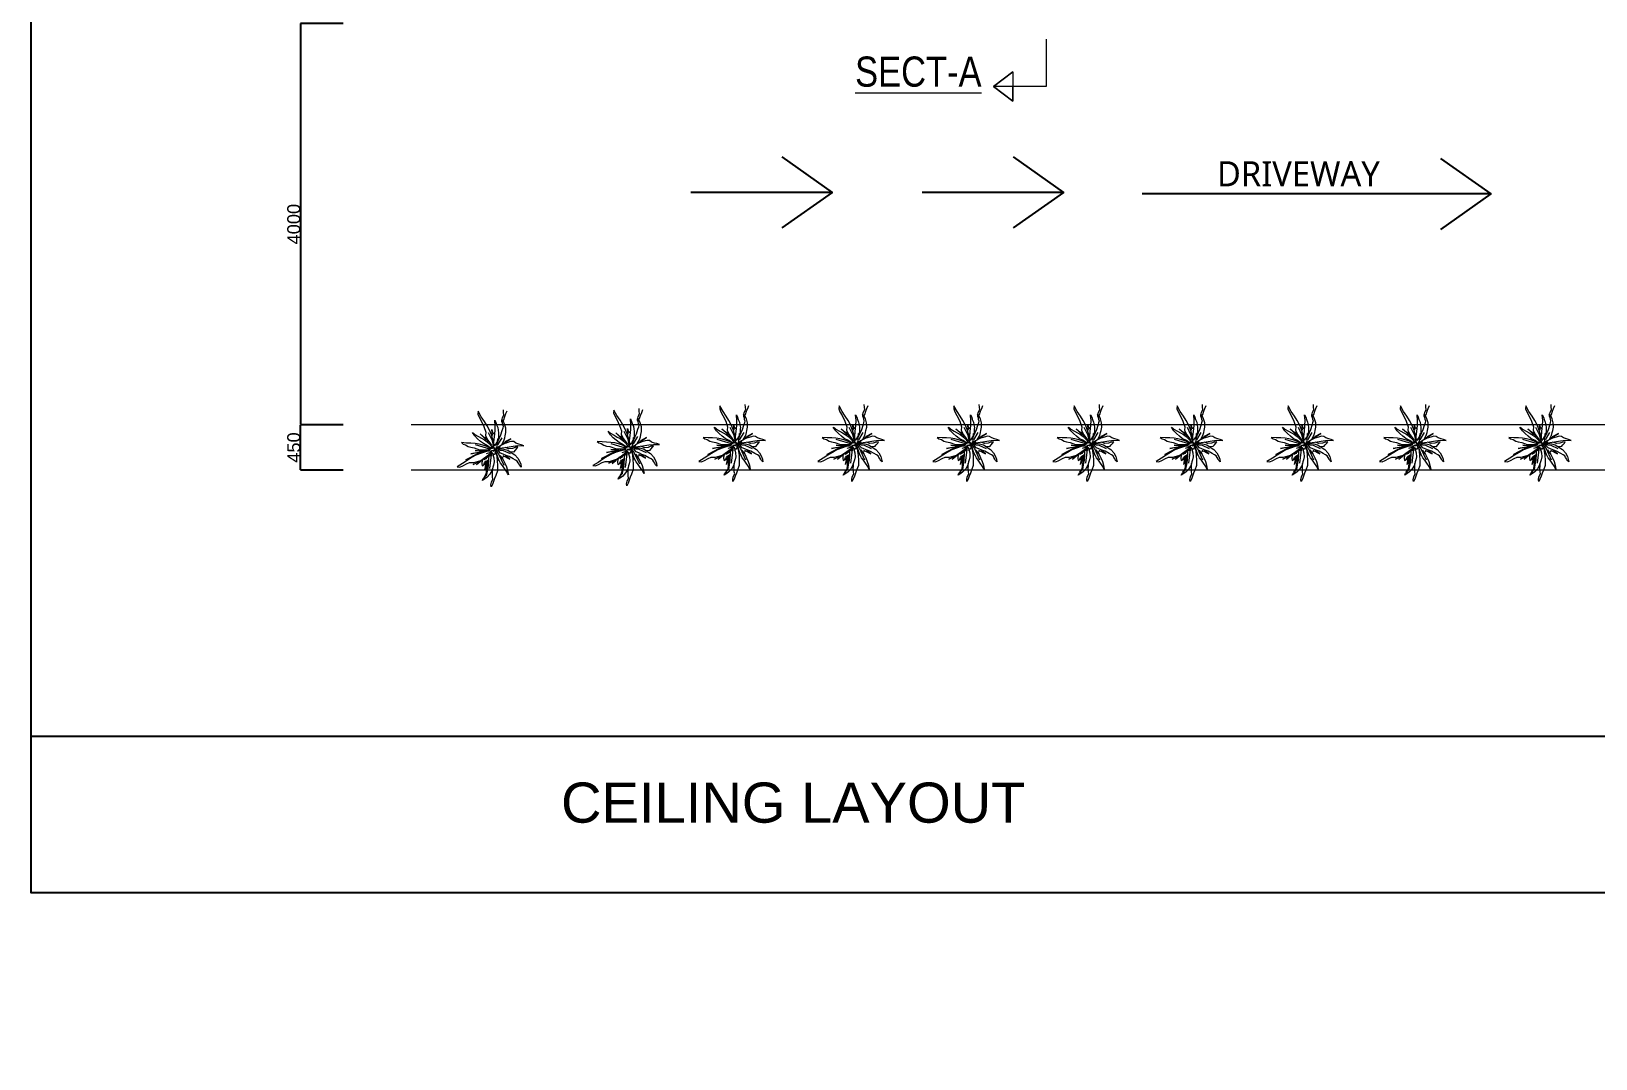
# Model space of a CAD drawing. Header units: millimetres. Extents: x 1926 to 160733, y 10813 to 39285.
# Drawn here: x 84624 to 100208, y 10813 to 21047 of the extents above; entities that cross this region are included whole.
import ezdxf

# ---------------------------------------------------------------- set-up
doc = ezdxf.new("R2010")
doc.units = ezdxf.units.MM
doc.layers.get('Defpoints').update_dxf_attribs({"lineweight": 0})
for name, color, linetype, lineweight in [('FUR', 3, 'Continuous', 0), ('FURNITURE', 7, 'Continuous', 0), ('hatch', 7, 'Continuous', 0), ('SCALE FORMET TEXT', 7, 'Continuous', 0), ('TEXT', 7, 'Continuous', 5), ('TREE', 94, 'Continuous', 0), ('wall', 250, 'Continuous', 0)]:
    doc.layers.add(name, color=color, linetype=linetype, lineweight=lineweight)
doc.styles.get("Standard").update_dxf_attribs({"font": 'arial.ttf'})
doc.styles.add('STYLE2', font='arial.ttf', dxfattribs={"height": 7})
doc.styles.add('style4', font='swissck.ttf')
doc.dimstyles.new('Annotative', dxfattribs={"dimscale": 0, "dimtxt": 2.5, "dimasz": 2.5, "dimexe": 1.25, "dimexo": 0.625, "dimtad": 1, "dimtxsty": 'Standard', "dimcen": 2.5, "dimadec": 0, "dimazin": 0, "dimtfac": 1, "dimtmove": 0, "dimatfit": 3, "dimfxl": 1, "dimarcsym": 0})

# ---------------------------------------------------------------- blocks, each defined once
blk = doc.blocks.new('RETGGER')
at = {"layer": 'TREE', "color": 84}
for p, q in [((96.99, -1889.26), (97.6, -1888.04)), ((97.45, -1887.15), (97.39, -1886)), ((97.6, -1888.04), (97.45, -1887.15)), ((98.27, -1887.71), (97.81, -1888.9)), ((98.72, -1886.53), (98.27, -1887.71)), ((96.8, -1890.33), (96.99, -1889.26)), ((96.86, -1891.11), (96.8, -1890.33)), ((97.4, -1890.14), (96.86, -1891.11)), ((97.81, -1888.9), (97.4, -1890.14)), ((94.49, -1903.06), (94.72, -1904.79)), ((94.72, -1904.79), (94.94, -1906.37)), ((94.91, -1901.99), (97.29, -1902.23)), ((94.94, -1906.37), (95.02, -1908.24)), ((97.29, -1902.23), (100.13, -1903.52)), ((92.59, -1914.93), (93.21, -1913.71)), ((92.99, -1911.67), (93.03, -1910.53)), ((93.06, -1912.81), (92.99, -1911.67)), ((93.03, -1910.53), (93, -1909.59)), ((93.21, -1913.71), (93.06, -1912.81)), ((93.87, -1913.38), (93.41, -1914.57)), ((94.33, -1912.2), (93.87, -1913.38)), ((95.02, -1910.36), (94.33, -1912.2)), ((95.02, -1908.24), (95.02, -1910.36)), ((92.41, -1916), (92.59, -1914.93)), ((92.47, -1916.78), (92.41, -1916)), ((93, -1915.81), (92.47, -1916.78)), ((93.41, -1914.57), (93, -1915.81))]:
    blk.add_line(p, q, dxfattribs=at)
for points in [[(93.24, -1900.5), (93.38, -1899.21), (93.17, -1897.97), (92.59, -1896.06), (91.86, -1894.2), (90.92, -1892.45), (89.82, -1890.65), (88.57, -1888.79), (87.32, -1886.63), (87.22, -1887.76), (87.69, -1888.95), (88.53, -1890.39), (89.63, -1892.75), (90.39, -1894.95), (90.23, -1896.33), (91.15, -1898.14), (92.35, -1899.73), (92.82, -1900.19)], [(93.06, -1896.28), (92.72, -1893.91), (93.16, -1895.45), (93.25, -1895.19), (93.4, -1895.72)], [(95.22, -1901.43), (96.77, -1899.82), (97.59, -1898.43), (97.9, -1897.25), (98.05, -1896.37), (98.36, -1895.11), (98.3, -1893.36), (97.86, -1891.76), (97.39, -1890.77), (96.71, -1889.78), (96.67, -1890.6), (96.93, -1891.21), (97.03, -1891.93), (97.25, -1892.59), (97.08, -1893.38), (96.75, -1894.41), (96.2, -1896.2), (95.67, -1897.29), (95.13, -1898.59), (94.7, -1899.55), (94.79, -1900.68), (94.89, -1901.4)], [(92.39, -1901.78), (91.62, -1901.08), (90.71, -1900.64), (89.2, -1900.12), (87.65, -1899.73), (86.08, -1899.52), (84.39, -1899.39), (82.6, -1899.33), (80.61, -1899.13), (81.31, -1899.73), (82.3, -1899.98), (83.35, -1900.67), (84.35, -1900.98), (85.7, -1901.18), (87.91, -1901.94), (89.88, -1902.02), (91.47, -1901.99), (91.99, -1901.91)], [(86.07, -1899.92), (92.22, -1901.77)], [(90.58, -1898.19), (88.11, -1895.68), (90.37, -1897.66), (90.24, -1896.88), (91.16, -1898.65)], [(96.8, -1897.2), (95.05, -1900.06)], [(97.68, -1899.23), (100.33, -1897.61), (97.88, -1898.87)], [(101.55, -1902.8), (101.6, -1902.79), (102.14, -1902.12), (102.71, -1901.47), (103.09, -1900.97), (102.38, -1900.99), (102.08, -1901.03), (100.97, -1901.5), (99.54, -1901.61), (98.09, -1901)], [(89.43, -1902.72), (86.99, -1903.54), (82.44, -1905.94), (83.92, -1905.32), (87.43, -1903.5), (89.59, -1902.62)], [(89.18, -1902.77), (84.34, -1903.59), (88.72, -1902.6), (86.12, -1902.3), (89.36, -1902.37)], [(88.59, -1906.34), (86.68, -1907.94), (88.05, -1906.66), (85.27, -1907.84), (88.14, -1906.34), (88.84, -1906)], [(89.58, -1905.32), (88.88, -1906.22), (88.81, -1907.48), (88.96, -1908.36), (89.52, -1907.96), (89.9, -1907.14), (90.35, -1906.57), (90.75, -1906.33), (91.16, -1906.16), (91.61, -1905.85)], [(92.16, -1902.17), (89.24, -1902.8)], [(92.22, -1902.12), (90.01, -1902.26), (89.25, -1902.37)], [(91.04, -1906.41), (90.32, -1906.89), (90.3, -1906.9), (89.57, -1908.04), (90.16, -1907.34), (91.09, -1906.42)], [(91.42, -1906.33), (90.67, -1911.73), (89.64, -1912.98), (90.21, -1912.08), (90.56, -1911.68), (91.14, -1906.71), (91.42, -1906.33)], [(92.31, -1903.4), (89.73, -1905.89), (90.65, -1905.17), (90.35, -1905.57), (91.35, -1904.63), (92.14, -1903.59)], [(91.02, -1906.88), (90.67, -1908.59), (90.83, -1906.91), (89.92, -1909.96), (90.57, -1906.91)], [(90.61, -1903.49), (92.94, -1902.76)], [(92.61, -1903.22), (91.93, -1904.66)], [(93.31, -1904.33), (93.65, -1903.41), (93.98, -1903.79), (94.49, -1903.06)], [(95.3, -1901.62), (97.54, -1901.7), (99.08, -1902.13), (100.13, -1902.76), (100.85, -1903.28), (101.95, -1903.98), (103.12, -1905.27), (103.92, -1906.73), (104.27, -1907.76), (104.48, -1908.95), (103.88, -1908.39), (103.64, -1907.77), (103.21, -1907.19), (102.91, -1906.56), (102.24, -1906.1), (101.28, -1905.6), (99.64, -1904.7), (98.5, -1904.28), (97.21, -1903.72), (96.23, -1903.33), (95.51, -1902.46), (95.09, -1901.88)], [(97.12, -1904.24), (99.95, -1905.74), (98.21, -1904.3)], [(101.6, -1902.79), (100.89, -1902.93), (100.33, -1902.91)]]:
    blk.add_lwpolyline(points, dxfattribs=at)
at = {"layer": 'TREE', "color": 1}
for points in [[(93.59, -1900), (93.59, -1898.76), (93.79, -1896.78), (94.04, -1894.35), (94.09, -1892.44), (93.9, -1890.12), (94.39, -1891.13), (94.61, -1891.99), (95.1, -1893.15), (95.27, -1894.11), (95.47, -1895.16), (95.43, -1895.86), (95.41, -1897.01), (95.22, -1897.56), (94.95, -1898.39), (94.72, -1898.88), (94.29, -1899.65), (93.79, -1900.42), (93.86, -1899.73), (93.59, -1900)], [(92.57, -1901.54), (91.03, -1900.45), (89.38, -1899.53), (88.25, -1898.68), (87.08, -1897.63), (86, -1896.48), (85.02, -1895.09), (85.5, -1895.39), (86.04, -1895.88), (87.46, -1896.66), (88.67, -1897.38), (89.81, -1897.95), (90.93, -1898.78), (91.77, -1899.55), (92.38, -1900.23), (92.69, -1900.52), (92.84, -1900.68), (93.16, -1901.43), (92.42, -1900.91), (92.57, -1901.54)], [(91.26, -1895.08), (92.7, -1897.99), (93.72, -1901.7)], [(93.87, -1902.28), (93.27, -1902.54), (94.52, -1902.02), (92.64, -1902.37), (94.1, -1902.03), (93.44, -1900.82), (94.14, -1901.94), (94.72, -1900.93), (94.37, -1901.72), (95.46, -1901.38), (94.4, -1901.86), (95.61, -1902.26), (94.61, -1902.07), (94.06, -1903.07), (94.4, -1902.04)], [(95.61, -1901.27), (96.86, -1901.2), (98.83, -1900.88), (101.23, -1900.48), (103.13, -1900.32), (105.46, -1900.37), (104.42, -1899.95), (103.55, -1899.78), (102.36, -1899.36), (101.52, -1898.73), (100.59, -1898.72), (99.84, -1898.87), (98.5, -1899.28), (97.95, -1899.5), (97.15, -1899.82), (96.67, -1900.08), (95.92, -1900.55), (95.18, -1901.1), (95.87, -1900.98), (95.61, -1901.27)], [(92.72, -1902.73), (91.42, -1902.59), (90.18, -1902.82), (88.28, -1903.41), (86.43, -1904.16), (84.68, -1905.11), (82.89, -1906.22), (81.04, -1907.49), (78.89, -1908.76), (80.03, -1908.84), (81.21, -1908.36), (82.65, -1907.52), (83.88, -1907.09), (85.54, -1907.07), (88.32, -1906.2), (90.37, -1904.83), (91.95, -1903.62), (92.41, -1903.15)], [(92.94, -1903.1), (93.59, -1905.24), (93.69, -1906.84), (93.43, -1908.04), (93.17, -1908.9), (92.86, -1910.16), (92.02, -1911.69), (90.9, -1912.91), (90.03, -1913.58), (88.98, -1914.16), (89.31, -1913.41), (89.82, -1912.98), (90.24, -1912.39), (90.73, -1911.9), (90.95, -1911.12), (91.11, -1910.05), (91.44, -1908.21), (91.46, -1906.99), (91.57, -1905.59), (91.63, -1904.54), (92.21, -1903.57), (92.63, -1902.98)], [(91.98, -1909.44), (92.76, -1902.96)], [(94.16, -1902.03), (95.46, -1903.62), (97.48, -1908.08)], [(96.03, -1904.12), (96.23, -1904.48), (97.32, -1906.02), (97.97, -1907.27), (98.58, -1908.72), (99.06, -1910.23), (99.34, -1911.9), (99.04, -1911.43), (98.76, -1910.75), (97.81, -1909.44), (97.03, -1908.26), (96.25, -1907.25), (95.6, -1906.03), (95.17, -1904.96), (94.91, -1904.09), (94.76, -1903.7), (94.7, -1903.49), (94.71, -1903.3)]]:
    blk.add_lwpolyline(points, dxfattribs=at)
at = {"layer": 'TREE', "color": 84}
for start, end in [(153.01353, 156.27022), (127.67541, 134.63013), (100.02652, 103.35068), (73.6634, 80.37728), (33.93423, 44.7068), (180.90802, 192.15636), (280.81668, 290.07869), (309.13517, 324.13523)]:
    blk.add_arc((94.12, -1901.99), 4.22, start, end, dxfattribs=at)
blk = doc.blocks.new('*D360')
at = {"layer": 'Defpoints', "color": 0, "linetype": 'Continuous', "transparency": 16777216}
for p in [(88739, 21126), (87306, 17126), (88739, 17126)]:
    blk.add_point(p, dxfattribs=at)
at = {"layer": 'FURNITURE', "color": 0, "lineweight": -2, "transparency": 16777216}
for p, q in [((87732, 21126), (87304, 21126)), ((87306, 21124), (87306, 17129)), ((87732, 17126), (87304, 17126))]:
    blk.add_line(p, q, dxfattribs=at)
at = {"layer": 'FURNITURE', "color": 0, "linetype": 'Continuous', "transparency": 16777216}
for points in [[(87305, 21124), (87306, 21124), (87306, 21126)], [(87305, 17129), (87306, 17129), (87306, 17126)]]:
    blk.add_solid(points, dxfattribs=at)
at = {"layer": 'FURNITURE', "color": 0, "linetype": 'Continuous', "transparency": 16777216, "insert": (87239, 19126), "char_height": 130, "attachment_point": 5, "rotation": 90}
blk.add_mtext('4000', dxfattribs=at)
blk = doc.blocks.new('*D362')
at = {"layer": 'Defpoints', "color": 0, "linetype": 'Continuous', "transparency": 16777216}
for p in [(87306, 17126), (88132, 17126), (88132, 16676)]:
    blk.add_point(p, dxfattribs=at)
at = {"layer": 'FURNITURE', "color": 0, "lineweight": -2, "transparency": 16777216}
for p, q in [((87732, 17126), (87304, 17126)), ((87306, 16679), (87306, 17124)), ((87732, 16676), (87304, 16676))]:
    blk.add_line(p, q, dxfattribs=at)
at = {"layer": 'FURNITURE', "color": 0, "linetype": 'Continuous', "transparency": 16777216}
for points in [[(87305, 17124), (87306, 17124), (87306, 17126)], [(87305, 16679), (87306, 16679), (87306, 16676)]]:
    blk.add_solid(points, dxfattribs=at)
at = {"layer": 'FURNITURE', "color": 0, "linetype": 'Continuous', "transparency": 16777216, "insert": (87239, 16901), "char_height": 130, "attachment_point": 5, "rotation": 90}
blk.add_mtext('450', dxfattribs=at)

msp = doc.modelspace()

# ---------------------------------------------------------------- hatches: boundary and pattern name
at = {"layer": 'hatch', "linetype": 'Continuous', "ltscale": 3, "true_color": 0xc7c8ca}
h = msp.add_hatch(dxfattribs=at)
h.set_pattern_fill('ANSI32', color=9, scale=10)
h.set_pattern_definition([(45, (-1071278.23, 18299.64), (-67.351921, 67.351921), []), (45, (-1071233.33, 18299.64), (-67.351921, 67.351921), [])])
h.paths.add_polyline_path([(98521.422, 31926.232), (98291.422, 31926.232), (98291.422, 30126.232), (98521.422, 30126.232)])
h.paths.add_polyline_path([(93641.422, 31926.232), (93491.422, 31926.232), (93491.422, 30876.232), (93641.422, 30876.232)])
h.paths.add_polyline_path([(92291.422, 31926.232), (92061.422, 31926.232), (92061.422, 30126.232), (92291.422, 30126.232)])
h.paths.add_polyline_path([(93641.422, 30126.232), (92361.422, 30126.232), (92361.422, 29976.232), (93641.422, 29976.232)])
h.paths.add_polyline_path([(92291.422, 29526.232), (92061.422, 29526.232), (92061.422, 27426.232), (92291.422, 27426.232)])
h.paths.add_polyline_path([(92291.422, 27126.232), (92061.422, 27126.232), (92061.422, 25026.232), (92291.422, 25026.232)])
h.paths.add_polyline_path([(98521.422, 27126.232), (98291.422, 27126.232), (98291.422, 25026.232), (98521.422, 25026.232)])
h.paths.add_polyline_path([(92291.422, 24426.232), (92061.422, 24426.232), (92061.422, 22926.232), (92291.422, 22926.232)])
h.paths.add_polyline_path([(98521.422, 24426.232), (98291.422, 24426.232), (98291.422, 22926.232), (98521.422, 22926.232)])
h.paths.add_polyline_path([(98521.422, 29526.232), (98291.422, 29526.232), (98291.422, 27426.232), (98521.422, 27426.232)])
h.paths.add_polyline_path([(92577.037, 30828.781), (93385.003, 30828.781), (93385.003, 31299.653), (92577.037, 31299.653)], flags=9)
h.paths.add_polyline_path([(89245.723, 12656.425), (97218.369, 12656.425), (97218.369, 13377.673), (89245.723, 13377.673)], flags=9)
h.paths.add_polyline_path([(98566.025, 29717.371), (98978.678, 29717.371), (98978.678, 30026.478), (98566.025, 30026.478)], flags=9)
h.paths.add_polyline_path([(98566.025, 27132.34), (98978.678, 27132.34), (98978.678, 27441.446), (98566.025, 27441.446)], flags=9)
h.paths.add_polyline_path([(98566.025, 24617.371), (98978.678, 24617.371), (98978.678, 24926.478), (98566.025, 24926.478)], flags=9)
h.paths.add_polyline_path([(91636.553, 29717.371), (92049.207, 29717.371), (92049.207, 30026.478), (91636.553, 30026.478)], flags=9)
h.paths.add_polyline_path([(91636.553, 27132.34), (92049.207, 27132.34), (92049.207, 27441.446), (91636.553, 27441.446)], flags=9)
h.paths.add_polyline_path([(90632.475, 10813.117), (99877.117, 10813.117), (99877.117, 11901.803), (90632.475, 11901.803)], flags=9)
h.paths.add_polyline_path([(104503.65, 11504.023), (104982.311, 11504.023), (104982.311, 12223.898), (104503.65, 12223.898)], flags=9)
h.paths.add_polyline_path([(89147.086, 13420.952), (97285.023, 13420.952), (97285.023, 14509.638), (89147.086, 14509.638)], flags=9)
h.paths.add_polyline_path([(87109.72, 12843.246), (87981.056, 12843.246), (87981.056, 14282.683), (87109.72, 14282.683)], flags=9)
h.paths.add_polyline_path([(87974.262, 13005.642), (89059.344, 13005.642), (89059.344, 14094.328), (87974.262, 14094.328)], flags=9)
h.paths.add_polyline_path([(96347.765, 20336.578), (97768.488, 20336.578), (97768.488, 20783.641), (96347.765, 20783.641)], flags=9)
h.paths.add_polyline_path([(93089.262, 17879.395), (94509.985, 17879.395), (94509.985, 18326.458), (93089.262, 18326.458)], flags=9)
h.paths.add_polyline_path([(94626.864, 27956.008), (96688.39, 27956.008), (96688.39, 28897.837), (94626.864, 28897.837)], flags=9)
h.paths.add_polyline_path([(102907.837, 21173.094), (104313.712, 21173.094), (104313.712, 21620.156), (102907.837, 21620.156)], flags=9)
h.paths.add_polyline_path([(102703.381, 18289.92), (104618.358, 18289.92), (104618.358, 18736.982), (102703.381, 18736.982)], flags=9)
h.paths.add_polyline_path([(91636.553, 24617.371), (92049.207, 24617.371), (92049.207, 24926.478), (91636.553, 24926.478)], flags=9)
h.paths.add_polyline_path([(99789.434, 26478.202), (101493.817, 26478.202), (101493.817, 27424.414), (99789.434, 27424.414)], flags=9)
h.paths.add_polyline_path([(89445.765, 26478.202), (90959.077, 26478.202), (90959.077, 27424.414), (89445.765, 27424.414)], flags=9)
h.paths.add_polyline_path([(95561.501, 22544.45), (95971.63, 22544.45), (95971.63, 22963.281), (95561.501, 22963.281)], flags=9)
h.paths.add_polyline_path([(93191.422, 32156.232), (93191.422, 31926.232), (98521.422, 31926.232), (102213.534, 31926.232), (102213.534, 32156.232)])
h.paths.add_polyline_path([(91161.422, 31926.232), (91161.422, 32156.232), (88369.309, 32156.232), (88369.309, 31926.232)])
h.paths.add_polyline_path([(91761.422, 32156.232), (91761.422, 31926.232), (92591.422, 31926.232), (92591.422, 32156.232)])

# ---------------------------------------------------------------- linework, layer by layer
msp.add_line((109993.582, 14023.262), (84623.562, 14023.262))
msp.add_lwpolyline([(84623.562, 35315.561), (109993.582, 35315.561), (109993.582, 12463.975), (84623.562, 12463.975)], close=True)
at = {"layer": 'wall'}
for p, q in [((94401.175, 20642.169), (94401.175, 20497.001)), ((94401.175, 20351.832), (94401.175, 20497.001)), ((102178.928, 17126.232), (88408.157, 17126.232)), ((102178.928, 16676.232), (88408.157, 16676.232))]:
    msp.add_line(p, q, dxfattribs=at)
for points in [[(94733.581, 20968.151), (94733.581, 20497.001), (94207.924, 20497.001)], [(94401.175, 20642.169), (94207.924, 20497.001), (94401.175, 20351.832)]]:
    msp.add_lwpolyline(points, dxfattribs=at)
msp.add_lwpolyline([(94401.175, 20351.832), (94207.924, 20497.001), (94401.175, 20642.169), (94401.175, 20497.001)], close=True, dxfattribs=at)

# ---------------------------------------------------------------- block references
at = {"layer": 'FUR', "xscale": 25, "yscale": 25, "zscale": 25}
for p in [(89300.438, 64480.787), (90487.257, 64480.787), (91631.607, 64480.787), (92828.556, 64480.787), (93855.288, 64480.787), (94960.711, 64480.787), (96080.214, 64480.787), (97327.751, 64480.787), (86892.373, 64427.941), (88243.903, 64439.777)]:
    msp.add_blockref('RETGGER', p, dxfattribs=at)

# ---------------------------------------------------------------- texts
msp.add_text('CEILING LAYOUT ', height=400).set_placement((89900.662, 13164.016))
at = {"layer": 'SCALE FORMET TEXT', "color": 18, "true_color": 0x000000, "insert": (96435.168, 19752.638), "char_height": 250, "width": 3654.03025, "attachment_point": 1, "style": 'style4'}
msp.add_mtext('{\\fMicrosoft YaHei UI Light|b0|i0|c0|p34;DRIVEWAY}', dxfattribs=at)
at = {"layer": 'TEXT', "color": 0, "insert": (92830.026, 20491.418), "char_height": 300, "width": 12204.95094, "attachment_point": 7, "style": 'STYLE2'}
msp.add_mtext('{\\fArial Narrow|b0|i0|c0|p34;\\LSECT-A\\l }', dxfattribs=at)

# ---------------------------------------------------------------- dimensions: what is measured, and where the dimension line sits
at = {"layer": 'FURNITURE', "linetype": 'Continuous'}
for p1, p2, picture, middle in [((88739.48, 21126.232), (88739.48, 17126.232), '*D360', (87238.547, 19126.232)), ((88132.429, 16676.232), (88132.429, 17126.232), '*D362', (87238.547, 16901.232))]:
    dim = msp.add_linear_dim(base=(87305.546, 17126.232), p1=p1, p2=p2, angle=90, dimstyle='Annotative', override={"dimtxt": 130, "dimfxl": 426.875, "dimfxlon": 1, "dimarcsym": 1}, dxfattribs=at)
    dim.commit()
    dim.dimension.update_dxf_attribs({"geometry": picture, "text_midpoint": middle})

# ---------------------------------------------------------------- leaders
at = {"layer": 'wall'}
for points, override in [([(92600.685, 19442.038), (91194.391, 19442.038)], {"dimasz": 500, "dimtad": 0, "dimldrblk": 'Open90', "dimfxl": 426.875, "dimfxlon": 1, "dimarcsym": 1}), ([(94905.039, 19442.038), (93498.746, 19442.038)], {"dimasz": 500, "dimtad": 0, "dimldrblk": 'Open90', "dimfxl": 426.875, "dimfxlon": 1, "dimarcsym": 1}), ([(99162.738, 19427.629), (95690.746, 19427.629)], {"dimscale": 0, "dimasz": 500, "dimgap": 0.625, "dimtad": 0, "dimldrblk": 'Open90', "dimfxl": 426.875, "dimfxlon": 1, "dimarcsym": 1})]:
    msp.add_leader(points, dimstyle='Annotative', override=override, dxfattribs=at)

doc.saveas('drawing.dxf')
